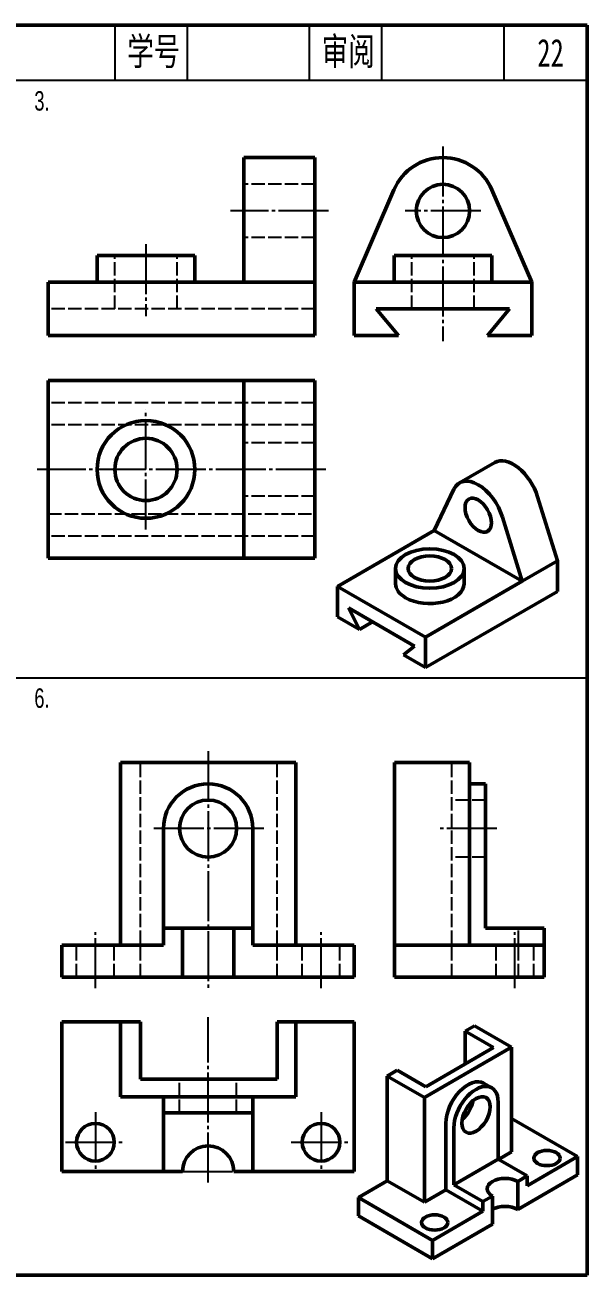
# Model space of a CAD drawing. Header units: millimetres. Extents: x 94 to 2877, y 87 to 1089.
# Drawn here: x 668.5 to 769.7, y 396 to 621 of the extents above; entities that cross this region are included whole.
import ezdxf

# ---------------------------------------------------------------- set-up
doc = ezdxf.new("R2010")
doc.units = ezdxf.units.MM
doc.header["$LTSCALE"] = 0.6
doc.linetypes.add('myCENTER', pattern=[18, 15, -1, 1, -1])
doc.linetypes.add('myHIDDEN', pattern=[5, 4, -1])
for name, color, linetype, lineweight in [('中心线', 7, 'myCENTER', 25), ('标题文字', 7, 'Continuous', 25), ('答案中心线', 1, 'myCENTER', 25), ('答案粗实线', 1, 'Continuous', 50), ('答案虚线', 1, 'myHIDDEN', 25), ('粗实线', 7, 'Continuous', 50), ('细实线', 7, 'Continuous', 25), ('虚线', 7, 'myHIDDEN', 25), ('轴测图', 7, 'Continuous', 50)]:
    doc.layers.add(name, color=color, linetype=linetype, lineweight=lineweight)
doc.styles.add('标题汉字1-5号', font='', dxfattribs={"width": 0.7, "height": 5})
doc.styles.add('标题汉字2-3.5号', font='', dxfattribs={"width": 0.7, "height": 3.5})
doc.styles.get('标题汉字1-5号').set_extended_font_data('SimSun')
doc.styles.get('标题汉字2-3.5号').set_extended_font_data('FZFangSong-Z02')

msp = doc.modelspace()

# ---------------------------------------------------------------- linework, layer by layer
at = {"layer": '中心线'}
for p, q in [((743.726, 599.086), (743.726, 564.066)), ((723.129, 587.486), (705.491, 587.486)), ((750.526, 587.486), (736.926, 587.486)), ((690.266, 581.486), (690.266, 568.572)), ((753.423, 476.316), (743.158, 476.316)), ((756.705, 447.585), (756.705, 457.638)), ((701.455, 412.588), (701.455, 442.392)), ((681.161, 425.243), (681.161, 414.463)), ((721.786, 425.243), (721.786, 414.463)), ((675.771, 419.853), (686.55, 419.853)), ((716.397, 419.853), (727.176, 419.853)), ((696.845, 414.588), (706.065, 414.588))]:
    msp.add_line(p, q, dxfattribs=at)
at = {"layer": '答案中心线'}
for p, q in [((690.266, 530.155), (690.266, 551.755)), ((722.666, 540.955), (670.666, 540.955)), ((701.455, 490.232), (701.455, 447.552)), ((711.492, 476.316), (691.418, 476.316)), ((681.161, 447.585), (681.161, 457.638)), ((721.786, 447.585), (721.786, 457.638))]:
    msp.add_line(p, q, dxfattribs=at)
at = {"layer": '答案粗实线'}
for p, q in [((707.866, 556.955), (672.666, 556.955)), ((672.666, 556.955), (672.666, 524.955)), ((707.866, 556.955), (707.866, 549.765)), ((720.666, 556.955), (707.866, 556.955)), ((720.666, 549.765), (720.666, 556.955)), ((707.866, 549.765), (707.866, 532.145)), ((720.666, 532.145), (720.666, 549.765)), ((707.866, 532.145), (707.866, 524.955)), ((720.666, 524.955), (720.666, 532.145)), ((707.866, 524.955), (672.666, 524.955)), ((720.666, 524.955), (707.866, 524.955))]:
    msp.add_line(p, q, dxfattribs=at)
at = {"layer": '答案粗实线', "extrusion": (0, 1, 0)}
for p, q in [((685.654, 455.308), (685.654, 488.232)), ((717.256, 488.232), (685.654, 488.232)), ((717.256, 455.308), (717.256, 488.232)), ((693.418, 476.316), (693.418, 458.376)), ((709.492, 458.376), (709.492, 476.316)), ((693.418, 455.308), (693.418, 458.376)), ((696.845, 458.376), (693.418, 458.376)), ((696.845, 449.552), (696.845, 458.376)), ((696.845, 458.376), (706.065, 458.376)), ((709.492, 458.376), (706.065, 458.376)), ((706.065, 458.376), (706.065, 449.552)), ((709.492, 455.308), (709.492, 458.376)), ((693.418, 455.308), (675.134, 455.308)), ((675.134, 449.552), (675.134, 455.308)), ((727.776, 455.308), (709.492, 455.308)), ((727.776, 449.552), (727.776, 455.308)), ((675.134, 449.552), (696.845, 449.552)), ((706.065, 449.552), (696.845, 449.552)), ((706.065, 449.552), (727.776, 449.552))]:
    msp.add_line(p, q, dxfattribs=at)
at = {"layer": '答案粗实线'}
for centre, radius in [((690.266, 540.955), 8.8), ((690.266, 540.955), 5.6), ((701.455, 476.316), 5.127)]:
    msp.add_circle(centre, radius, dxfattribs=at)
msp.add_arc((701.455, 476.316), 8.037, 0, 180, dxfattribs=at)
at = {"layer": '答案虚线'}
for p, q in [((720.666, 552.955), (672.666, 552.955)), ((720.666, 548.955), (672.666, 548.955)), ((720.666, 545.755), (707.866, 545.755)), ((720.666, 536.155), (707.866, 536.155)), ((672.666, 532.955), (720.666, 532.955)), ((720.666, 528.955), (672.666, 528.955))]:
    msp.add_line(p, q, dxfattribs=at)
at = {"layer": '答案虚线', "extrusion": (0, 1, 0)}
for p, q in [((689.263, 449.552), (689.263, 488.232)), ((713.866, 449.552), (713.866, 488.232)), ((677.771, 449.552), (677.771, 455.308)), ((684.55, 449.552), (684.55, 455.308)), ((718.397, 449.552), (718.397, 455.308)), ((725.176, 449.552), (725.176, 455.308))]:
    msp.add_line(p, q, dxfattribs=at)
at = {"layer": '粗实线'}
for p, q in [((769.669, 620.952), (459.669, 620.952)), ((769.669, 395.952), (769.669, 620.952)), ((675.134, 414.588), (675.134, 441.532)), ((685.654, 441.532), (675.134, 441.532)), ((685.654, 428.043), (685.654, 441.532)), ((689.263, 441.532), (685.654, 441.532)), ((689.263, 431.212), (689.263, 441.532)), ((713.866, 441.532), (713.866, 431.212)), ((717.256, 441.532), (713.866, 441.532)), ((717.256, 441.532), (717.256, 428.043)), ((727.776, 441.532), (717.256, 441.532)), ((727.776, 441.532), (727.776, 414.588)), ((713.866, 431.212), (689.263, 431.212)), ((717.256, 428.043), (685.654, 428.043)), ((693.418, 425.135), (693.418, 428.043)), ((709.492, 425.135), (709.492, 428.043)), ((693.418, 414.588), (693.418, 425.135)), ((709.492, 425.135), (693.418, 425.135)), ((709.492, 425.135), (709.492, 414.588)), ((693.418, 414.588), (675.134, 414.588)), ((696.845, 414.588), (693.418, 414.588)), ((709.492, 414.588), (706.065, 414.588)), ((727.776, 414.588), (709.492, 414.588)), ((459.669, 395.952), (769.669, 395.952))]:
    msp.add_line(p, q, dxfattribs=at)
at = {"layer": '粗实线', "extrusion": (0, 1, 0)}
for p, q in [((707.866, 597.086), (707.866, 591.299)), ((720.666, 597.086), (707.866, 597.086)), ((720.666, 591.299), (720.666, 597.086)), ((707.866, 591.299), (707.866, 574.686)), ((720.666, 574.686), (720.666, 591.299)), ((727.726, 574.686), (734.916, 591.299)), ((752.537, 591.299), (759.726, 574.686)), ((699.066, 579.486), (681.466, 579.486)), ((681.466, 574.686), (681.466, 579.486)), ((699.066, 574.686), (699.066, 579.486)), ((752.526, 579.486), (734.926, 579.486)), ((734.926, 574.686), (734.926, 579.486)), ((752.526, 574.686), (752.526, 579.486)), ((707.866, 574.686), (672.666, 574.686)), ((672.666, 574.686), (672.666, 565.086)), ((720.666, 574.686), (707.866, 574.686)), ((720.666, 565.086), (720.666, 574.686)), ((727.726, 565.086), (727.726, 574.686)), ((727.726, 574.686), (759.726, 574.686)), ((759.726, 574.686), (759.726, 565.086)), ((735.726, 565.086), (731.726, 569.886)), ((731.726, 569.886), (755.726, 569.886)), ((755.726, 569.886), (751.726, 565.086)), ((720.666, 565.086), (672.666, 565.086)), ((735.726, 565.086), (727.726, 565.086)), ((759.726, 565.086), (751.726, 565.086)), ((748.515, 488.232), (735.026, 488.232)), ((735.026, 488.232), (735.026, 455.308)), ((748.515, 455.308), (748.515, 488.232)), ((751.423, 484.353), (748.515, 484.353)), ((751.423, 484.353), (751.423, 476.316)), ((751.423, 476.316), (751.423, 458.376)), ((761.971, 458.376), (751.423, 458.376)), ((761.971, 455.308), (761.971, 458.376)), ((761.971, 455.308), (735.026, 455.308)), ((735.026, 455.308), (735.026, 449.552)), ((761.971, 449.552), (761.971, 455.308)), ((735.026, 449.552), (761.971, 449.552))]:
    msp.add_line(p, q, dxfattribs=at)
at = {"layer": '粗实线'}
for centre, radius in [((743.726, 587.486), 4.8), ((681.161, 419.853), 3.39), ((721.786, 419.853), 3.39)]:
    msp.add_circle(centre, radius, dxfattribs=at)
for centre, radius, start, end in [((743.726, 587.486), 9.6, 23.40184, 156.59816), ((701.455, 414.588), 4.61, 0, 180)]:
    msp.add_arc(centre, radius, start, end, dxfattribs=at)
at = {"layer": '细实线'}
for p, q in [((684.669, 620.952), (684.669, 610.952)), ((697.669, 620.952), (697.669, 610.952)), ((719.669, 620.952), (719.669, 610.952)), ((732.669, 620.952), (732.669, 610.952)), ((754.669, 620.952), (754.669, 610.952)), ((769.669, 610.952), (459.669, 610.952)), ((459.669, 503.452), (769.669, 503.452))]:
    msp.add_line(p, q, dxfattribs=at)
at = {"layer": '虚线', "extrusion": (0, 1, 0)}
for p, q in [((720.666, 592.286), (707.866, 592.286)), ((720.666, 582.686), (707.866, 582.686)), ((684.666, 569.886), (684.666, 579.486)), ((695.866, 569.886), (695.866, 579.486)), ((738.126, 569.886), (738.126, 579.486)), ((749.326, 569.886), (749.326, 579.486)), ((720.666, 569.886), (672.666, 569.886)), ((745.347, 449.552), (745.347, 488.232)), ((751.423, 481.442), (745.347, 481.442)), ((751.423, 471.189), (745.347, 471.189)), ((757.36, 449.552), (757.36, 458.376)), ((753.315, 449.552), (753.315, 455.308)), ((760.095, 449.552), (760.095, 455.308))]:
    msp.add_line(p, q, dxfattribs=at)
at = {"layer": '虚线'}
for p, q in [((696.328, 425.135), (696.328, 431.212)), ((706.582, 425.135), (706.582, 431.212))]:
    msp.add_line(p, q, dxfattribs=at)
at = {"layer": '轴测图', "extrusion": (0, 0.816497, 0.57735)}
for p, q in [((753.056, 542.193), (746.721, 538.535)), ((742.161, 529.972), (745.72, 537.412)), ((764.336, 524.485), (760.777, 536.034)), ((754.442, 532.377), (758, 520.827)), ((742.161, 529.972), (724.738, 519.912)), ((758, 520.827), (742.161, 529.972)), ((764.336, 524.485), (758, 520.827)), ((764.336, 518.998), (764.336, 524.485)), ((735.209, 520.37), (735.209, 523.113)), ((747.529, 520.37), (747.529, 523.113)), ((724.738, 514.426), (724.738, 519.912)), ((724.738, 519.912), (740.577, 510.768)), ((758, 520.827), (740.577, 510.768)), ((764.336, 518.998), (740.577, 505.281)), ((728.698, 512.139), (726.718, 516.026)), ((726.718, 516.026), (738.597, 509.167)), ((728.698, 512.139), (724.738, 514.426)), ((731.074, 513.511), (728.698, 512.139)), ((740.577, 510.768), (740.577, 505.281)), ((738.597, 509.167), (736.617, 507.567)), ((740.577, 505.281), (736.617, 507.567)), ((749.391, 440.809), (747.71, 439.839)), ((747.71, 439.839), (752.828, 436.884)), ((747.71, 439.839), (747.71, 433.929)), ((749.391, 440.809), (756.081, 436.947)), ((756.081, 436.947), (740.409, 427.899)), ((752.828, 436.884), (740.628, 429.84)), ((756.081, 418.095), (756.081, 436.947)), ((735.51, 432.795), (733.72, 431.762)), ((740.628, 429.84), (735.51, 432.795)), ((740.409, 427.899), (733.72, 431.762)), ((733.72, 431.762), (733.72, 412.909)), ((752.505, 429.649), (751.063, 430.481)), ((740.409, 409.047), (740.409, 427.899)), ((747.71, 425.472), (747.71, 424.425)), ((753.673, 416.796), (753.673, 427.069)), ((744.259, 411.27), (744.259, 423.299)), ((756.081, 424.119), (767.97, 417.254)), ((745.701, 422.466), (745.701, 412.194)), ((753.673, 416.796), (745.701, 412.194)), ((753.673, 416.796), (758.903, 413.776)), ((753.752, 416.75), (756.081, 418.095)), ((767.97, 417.254), (758.903, 412.02)), ((767.97, 413.958), (767.97, 417.254)), ((733.72, 412.909), (728.504, 409.897)), ((733.72, 412.909), (740.409, 409.047)), ((750.932, 409.174), (745.701, 412.194)), ((757.204, 407.743), (767.97, 413.958)), ((758.903, 413.776), (757.204, 412.795)), ((757.204, 412.795), (757.204, 407.743)), ((758.903, 412.02), (758.903, 413.776)), ((741.865, 402.183), (728.504, 409.897)), ((728.504, 409.897), (728.504, 406.601)), ((740.409, 409.047), (744.259, 411.27)), ((750.932, 407.418), (744.259, 411.27)), ((752.631, 410.155), (750.932, 409.174)), ((752.631, 405.103), (752.631, 410.155)), ((750.932, 407.418), (741.865, 402.183)), ((750.932, 407.418), (750.932, 409.174)), ((728.504, 406.601), (741.865, 398.887)), ((741.865, 398.887), (752.631, 405.103)), ((741.865, 398.887), (741.865, 402.183))]:
    msp.add_line(p, q, dxfattribs=at)
at = {"layer": '轴测图'}
for centre, major_axis, start_param, end_param in [((756.416, 536.373), (-3.36, 5.82), 4.33543, 6.2831853), ((750.081, 532.715), (-3.36, 5.82), 4.33543, 6.6601443), ((741.369, 520.37), (6.16, 0), 3.1415927, 3.9269908), ((741.369, 520.37), (6.16, 0), 3.9269908, 6.2831853), ((748.245, 425.6), (2.818, 4.881), 0, 2.3561945), ((749.687, 424.767), (2.818, 4.881), 5.4977871, 8.6393798), ((746.674, 426.507), (-1.798, -3.114), 0.9937134, 2.1478792), ((754.918, 411.475), (3.233, 0), 0.7853982, 3.9269908), ((754.918, 406.423), (3.233, 0), 0.7853982, 2.3561945)]:
    msp.add_ellipse(centre, major_axis=major_axis, ratio=0.5773503, start_param=start_param, end_param=end_param, dxfattribs=at)
for centre, major_axis in [((750.081, 532.715), (1.68, -2.91)), ((741.369, 523.113), (6.16, 0)), ((741.369, 523.113), (3.92, 0)), ((749.687, 424.767), (-1.798, -3.114)), ((762.46, 417.006), (2.377, 0)), ((742.243, 405.416), (2.377, 0))]:
    msp.add_ellipse(centre, major_axis=major_axis, ratio=0.5773503, dxfattribs=at)

# ---------------------------------------------------------------- texts
at = {"layer": '标题文字', "width": 0.7}
for s, height, style, p in [('学号', 5, '标题汉字1-5号', (686.894, 613.717)), ('审阅', 5, '标题汉字1-5号', (721.894, 613.717)), ('22', 5, '标题汉字1-5号', (760.725, 613.448)), ('3.', 3.5, '标题汉字2-3.5号', (670.173, 605.546)), ('6.', 3.5, '标题汉字2-3.5号', (670.173, 498.046))]:
    msp.add_text(s, height=height, dxfattribs=dict(at, style=style)).set_placement(p)

doc.saveas('drawing.dxf')
